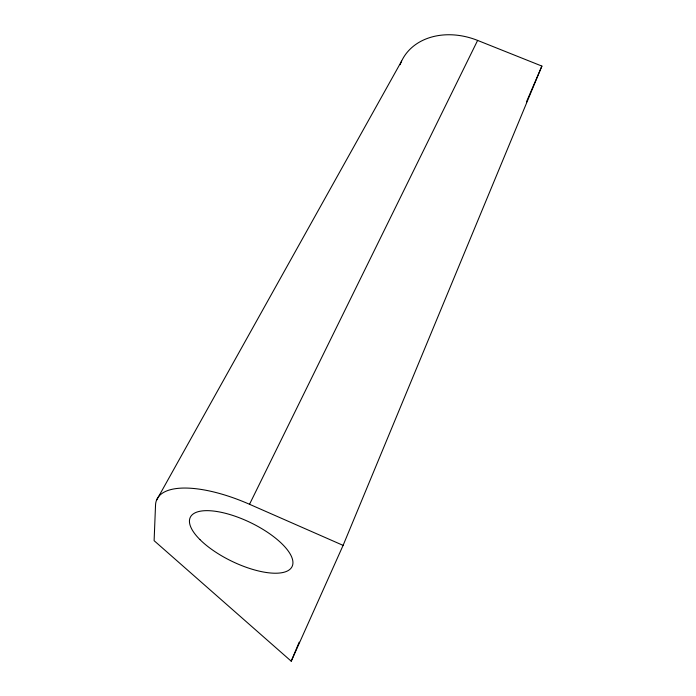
<?xml version="1.0" encoding="UTF-8"?>
<svg xmlns="http://www.w3.org/2000/svg" width="696" height="696" viewBox="0 0 696 696"><rect width="100%" height="100%" fill="white"/><g stroke="black" fill="none" stroke-linecap="round" stroke-linejoin="round"><path stroke-width="1.04" d="M343.102 545.377L249.525 504.287A94.395 35.914 25.8 0 0 155.53 505.131L154.112 540.679L291.224 661.2L343.102 545.377L541.888 66.085L477.621 40.42A65.441 51.591 26.1 0 0 400.113 64.702M291.224 661.2L299.176 642.156M526.446 101.912L541.888 66.085M249.525 504.287L477.621 40.42M156.469 500.415L401.583 61.126M199.909 539.557A56.533 21.463 25.8 0 0 288.892 570.12A56.533 21.463 25.8 0 0 234.865 516.136A56.533 21.463 25.8 0 0 199.909 539.557"/></g></svg>
